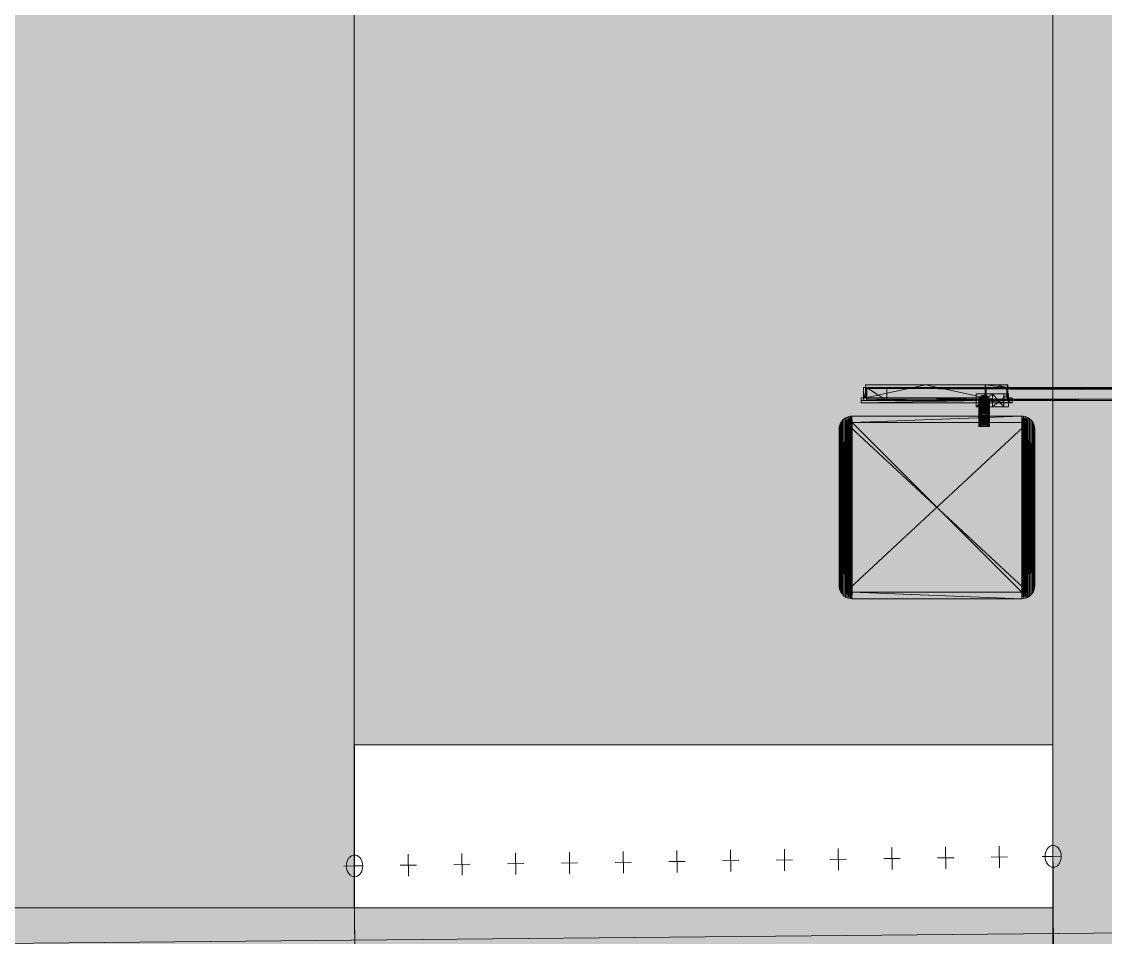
# Model space of a CAD drawing. Header units: millimetres. Extents: x 141848 to 1648660, y -465012 to -151356.
# Drawn here: x 194959 to 196953, y -271618 to -269934 of the extents above; entities that cross this region are included whole.
import ezdxf

# ---------------------------------------------------------------- set-up
doc = ezdxf.new("R2010")
doc.units = ezdxf.units.MM
doc.header["$MEASUREMENT"] = 0
doc.linetypes.add('Points tirets', pattern=[335.138881, 176.388884, -88.194442, 0, -70.555556])
doc.linetypes.add('Wipeout_Contour', pattern=[1000, 0, -1000])
for name, color, linetype in [('Divers - Dessin général', 7, 'Continuous'), ('Sols_ Dalles', 7, 'Continuous'), ('TopoAlt', 7, 'Continuous')]:
    doc.layers.add(name, color=color, linetype=linetype)

# ---------------------------------------------------------------- blocks, each defined once
blk = doc.blocks.new('Dalle_20_2', base_point=(190571.1, -271563.7))
at = {"linetype": 'Continuous', "lineweight": 0, "true_color": 0xbebebe}
blk.add_hatch(color=9, dxfattribs=at).paths.add_polyline_path([(190571.1, -271563.7), (195571.1, -271563.7), (195571.1, -267563.7), (190571.1, -267563.7)])
at = {"color": 7, "linetype": 'Continuous', "lineweight": 5, "flags": 128}
blk.add_lwpolyline([(190571.1, -271563.7), (195571.1, -271563.7), (195571.1, -267563.7), (190571.1, -267563.7)], close=True, dxfattribs=at)
blk = doc.blocks.new('Garde-corps_12_2')
at = {"color": 7, "linetype": 'Continuous', "lineweight": 5}
for p, q in [((195868.1, -271462.3), (195868.7, -271502.3)), ((195967, -271460.9), (195967.5, -271500.9)), ((196065.8, -271459.6), (196066.4, -271499.6)), ((196164.7, -271458.2), (196165.2, -271498.2)), ((196263.5, -271456.9), (196264.1, -271496.9)), ((196362.4, -271455.5), (196362.9, -271495.5)), ((196461.2, -271454.2), (196461.8, -271494.2)), ((196560.1, -271452.8), (196560.6, -271492.8)), ((196658.9, -271451.5), (196659.5, -271491.5)), ((196757.8, -271450.1), (196758.3, -271490.1)), ((195670.4, -271465), (195671, -271505)), ((195769.3, -271463.6), (195769.8, -271503.6)), ((195883.4, -271482.1), (195853.4, -271482.5)), ((195982.2, -271480.7), (195952.2, -271481.1)), ((196081.1, -271479.4), (196051.1, -271479.8)), ((196179.9, -271478), (196149.9, -271478.4)), ((196278.8, -271476.7), (196248.8, -271477.1)), ((196377.6, -271475.3), (196347.6, -271475.7)), ((196476.5, -271474), (196446.5, -271474.4)), ((196575.3, -271472.6), (196545.3, -271473)), ((196674.2, -271471.3), (196644.2, -271471.7)), ((196773.1, -271469.9), (196743.1, -271470.3)), ((195685.7, -271484.8), (195655.7, -271485.2)), ((195784.5, -271483.4), (195754.5, -271483.8))]:
    blk.add_line(p, q, dxfattribs=at)
at = {"color": 7, "linetype": 'Points tirets', "lineweight": 5}
for p, q in [((196836.9, -271469.1), (196871.9, -271468.6)), ((195551.8, -271486.6), (195586.8, -271486.1))]:
    blk.add_line(p, q, dxfattribs=at)
at = {"color": 7, "linetype": 'Continuous', "lineweight": 5, "flags": 128}
for points in [[(196857.2, -271488.8), (196859.8, -271488.4), (196862.3, -271487.5), (196864.6, -271486), (196866.8, -271484), (196868.6, -271481.5), (196870, -271478.6), (196871.1, -271475.4), (196871.7, -271472), (196871.9, -271468.6), (196871.6, -271465.1), (196870.9, -271461.7), (196869.8, -271458.6), (196868.2, -271455.8), (196866.3, -271453.3), (196864.2, -271451.4), (196861.8, -271449.9), (196859.2, -271449), (196856.6, -271448.8), (196854, -271449.1), (196851.5, -271450.1), (196849.2, -271451.6), (196847.1, -271453.6), (196845.2, -271456.1), (196843.8, -271459), (196842.7, -271462.1), (196842.1, -271465.5), (196841.9, -271469), (196842.2, -271472.5), (196842.9, -271475.8), (196844.1, -271479), (196845.6, -271481.8), (196847.5, -271484.2), (196849.6, -271486.2), (196852, -271487.6), (196854.6, -271488.5)], [(195572.1, -271506.3), (195574.7, -271506), (195577.2, -271505.1), (195579.6, -271503.6), (195581.7, -271501.5), (195583.5, -271499), (195585, -271496.2), (195586, -271493), (195586.6, -271489.6), (195586.8, -271486.1), (195586.6, -271482.7), (195585.8, -271479.3), (195584.7, -271476.2), (195583.1, -271473.3), (195581.3, -271470.9), (195579.1, -271468.9), (195576.7, -271467.5), (195574.2, -271466.6), (195571.6, -271466.3), (195569, -271466.7), (195566.4, -271467.6), (195564.1, -271469.1), (195562, -271471.2), (195560.2, -271473.6), (195558.7, -271476.5), (195557.6, -271479.7), (195557, -271483.1), (195556.8, -271486.5), (195557.1, -271490), (195557.8, -271493.4), (195559, -271496.5), (195560.5, -271499.4), (195562.4, -271501.8), (195564.6, -271503.8), (195567, -271505.2), (195569.5, -271506.1)]]:
    blk.add_lwpolyline(points, close=True, dxfattribs=at)
blk = doc.blocks.new('Garde-corps_14_2')
at = {"color": 7, "linetype": 'Continuous', "lineweight": 5}
for p, q in [((195868.1, -271462.3), (195868.7, -271502.3)), ((195967, -271460.9), (195967.5, -271500.9)), ((196065.8, -271459.6), (196066.4, -271499.6)), ((196164.7, -271458.2), (196165.2, -271498.2)), ((196263.5, -271456.9), (196264.1, -271496.9)), ((196362.4, -271455.5), (196362.9, -271495.5)), ((196461.2, -271454.2), (196461.8, -271494.2)), ((196560.1, -271452.8), (196560.6, -271492.8)), ((196658.9, -271451.5), (196659.5, -271491.5)), ((196757.8, -271450.1), (196758.3, -271490.1)), ((195670.4, -271465), (195671, -271505)), ((195769.3, -271463.6), (195769.8, -271503.6)), ((195883.4, -271482.1), (195853.4, -271482.5)), ((195982.2, -271480.7), (195952.2, -271481.1)), ((196081.1, -271479.4), (196051.1, -271479.8)), ((196179.9, -271478), (196149.9, -271478.4)), ((196278.8, -271476.7), (196248.8, -271477.1)), ((196377.6, -271475.3), (196347.6, -271475.7)), ((196476.5, -271474), (196446.5, -271474.4)), ((196575.3, -271472.6), (196545.3, -271473)), ((196674.2, -271471.3), (196644.2, -271471.7)), ((196773.1, -271469.9), (196743.1, -271470.3)), ((195685.7, -271484.8), (195655.7, -271485.2)), ((195784.5, -271483.4), (195754.5, -271483.8))]:
    blk.add_line(p, q, dxfattribs=at)
at = {"color": 7, "linetype": 'Points tirets', "lineweight": 5}
for p, q in [((196836.9, -271469.1), (196871.9, -271468.6)), ((195551.8, -271486.6), (195586.8, -271486.1))]:
    blk.add_line(p, q, dxfattribs=at)
at = {"color": 7, "linetype": 'Continuous', "lineweight": 5, "flags": 128}
for points in [[(196857.2, -271488.8), (196859.8, -271488.4), (196862.3, -271487.5), (196864.6, -271486), (196866.8, -271484), (196868.6, -271481.5), (196870, -271478.6), (196871.1, -271475.4), (196871.7, -271472), (196871.9, -271468.6), (196871.6, -271465.1), (196870.9, -271461.7), (196869.8, -271458.6), (196868.2, -271455.8), (196866.3, -271453.3), (196864.2, -271451.4), (196861.8, -271449.9), (196859.2, -271449), (196856.6, -271448.8), (196854, -271449.1), (196851.5, -271450.1), (196849.2, -271451.6), (196847.1, -271453.6), (196845.2, -271456.1), (196843.8, -271459), (196842.7, -271462.1), (196842.1, -271465.5), (196841.9, -271469), (196842.2, -271472.5), (196842.9, -271475.8), (196844.1, -271479), (196845.6, -271481.8), (196847.5, -271484.2), (196849.6, -271486.2), (196852, -271487.6), (196854.6, -271488.5)], [(195572.1, -271506.3), (195574.7, -271506), (195577.2, -271505.1), (195579.6, -271503.6), (195581.7, -271501.5), (195583.5, -271499), (195585, -271496.2), (195586, -271493), (195586.6, -271489.6), (195586.8, -271486.1), (195586.6, -271482.7), (195585.8, -271479.3), (195584.7, -271476.2), (195583.1, -271473.3), (195581.3, -271470.9), (195579.1, -271468.9), (195576.7, -271467.5), (195574.2, -271466.6), (195571.6, -271466.3), (195569, -271466.7), (195566.4, -271467.6), (195564.1, -271469.1), (195562, -271471.2), (195560.2, -271473.6), (195558.7, -271476.5), (195557.6, -271479.7), (195557, -271483.1), (195556.8, -271486.5), (195557.1, -271490), (195557.8, -271493.4), (195559, -271496.5), (195560.5, -271499.4), (195562.4, -271501.8), (195564.6, -271503.8), (195567, -271505.2), (195569.5, -271506.1)]]:
    blk.add_lwpolyline(points, close=True, dxfattribs=at)

msp = doc.modelspace()

# ---------------------------------------------------------------- hatches: boundary and pattern name
at = {"linetype": 'Continuous', "lineweight": 0, "true_color": 0x6f6f6f}
h = msp.add_hatch(color=8, dxfattribs=at)
h.paths.add_polyline_path([(141848.442, -275935.042), (141848.442, -295062.571), (269220.821, -293826.868), (269220.821, -270902.734), (268763.049, -270902.734), (254213.6, -271040.575), (254213.6, -163437.635), (153156.2, -163437.635), (153156.2, -271040.575), (153182.962, -271040.57), (153183.146, -272000.514, -0.40942736), (149183.681, -275935.042)])
h.paths.add_polyline_path([(158435.584, -260639.953), (155145.584, -260639.953), (155145.584, -248364.953), (155145.584, -243089.974), (155145.584, -242189.974), (158435.584, -242189.974)], flags=0)
h.paths.add_polyline_path([(196775.042, -260810.571), (196775.042, -222495.57), (186955.542, -222495.57), (186955.542, -218295.57), (196754.55, -218295.57), (196754.55, -208495.57), (196754.55, -204495.57), (193355.542, -204495.57), (193355.542, -201780.57), (193355.542, -195161.535), (195576.034, -195161.535), (195576.034, -189810.571), (217850.068, -189810.571), (217850.068, -262266.885), (245610.045, -262266.885), (245610.045, -253395.571), (245626.034, -253395.571), (246426.034, -253395.571), (247826.034, -253395.571), (247826.034, -248005.571), (247826.034, -246605.571), (245626.034, -246605.571), (245610.045, -246605.571), (245610.045, -171995.57), (212806.28, -171995.57), (161503.433, -171995.57), (161503.433, -193810.571), (161503.433, -230015.57), (161503.433, -260810.571)], flags=0)
h.paths.add_polyline_path([(162737.042, -269433.913, -0.09031866), (162858.773, -268727.623, -0.20144873), (163912.639, -267592.74, -0.10421145), (164718.006, -267415.055), (165317.979, -267409.371, -0.10404461), (166125.354, -267571.244, -0.23825546), (167284.257, -268953.318, -0.05518862), (167336.836, -269390.334), (167338.931, -269611.438), (167351.046, -270890.267), (167092.583, -271892.761, -0.26794919), (165370.083, -272909.124), (164770.11, -272914.808, -0.19371746), (163379.252, -272370.185, -0.07056876), (163028.663, -271931.262, -0.1316525), (162751.253, -270933.845)], flags=0)
h.paths.add_polyline_path([(173316.986, -273599.031), (173316.986, -273452.052), (173330.488, -267377.824, -0.3805567), (175316.986, -265609.826), (175394.714, -265609.826), (175394.714, -270609.826), (190394.714, -270609.826), (190394.714, -265609.826), (195356.191, -265609.826, -0.41421356), (196856.191, -267109.826), (196856.191, -273660.699, -0.34550161), (195137.285, -275433.432), (175327.752, -275599.002, -0.4157911)], flags=0)
h.paths.add_polyline_path([(205510.093, -271504.083, -0.13447393), (205230.948, -270484.937), (205230.948, -268984.937, -0.41421356), (207230.948, -266984.937), (207830.948, -266984.937, -0.41421356), (209830.948, -268984.937), (209830.948, -270484.937, -0.12882035), (209574.03, -271465.581, -0.27093629), (207830.948, -272484.937), (207230.948, -272484.937, -0.26498)], flags=0)
h.paths.add_polyline_path([(217862.687, -273329.325), (217869.949, -267730.336, -0.09856151), (218100.718, -266943.721), (218117.681, -266951.545, -0.258849), (219955.479, -265605.827), (219953.141, -265587.294), (220637.569, -265587.294), (220637.569, -265687.294), (220637.569, -270687.294), (250537.569, -270687.294), (250537.569, -265687.294), (252208.004, -265687.294), (254186.294, -265687.294), (254186.294, -267687.294), (254186.294, -271062.255, 0.00134576), (254186.323, -271073.021), (254197.209, -273095.233, -0.41421356), (252208.004, -275105.97), (243484.534, -275105.97, -0.00518896), (243431.438, -275116.103), (235447.992, -275196.191), (220071.012, -275253.24, -0.38655333), (217873.089, -273475.385, -0.02518922)], flags=0)
at = {"linetype": 'Continuous', "lineweight": 0, "true_color": 0x90b349}
msp.add_hatch(color=55, dxfattribs=at).paths.add_polyline_path([(175394.714, -271810.115), (175394.714, -273590.239), (195581.991, -273450.488), (195571.148, -271436.346), (195571.148, -271563.708), (190571.148, -271563.708), (190571.148, -270609.826), (188115.569, -270609.826), (187894.714, -270609.826), (185394.714, -270609.826), (182894.714, -270609.826), (180394.714, -270609.826), (177894.714, -270609.826), (175394.714, -270609.826)])

# ---------------------------------------------------------------- linework, layer by layer
at = {"color": 9, "linetype": 'Continuous', "lineweight": 5}
msp.add_lwpolyline([(173316.986, -273452.052), (173316.986, -273599.031, 0.4157911), (175327.752, -275599.002), (195137.285, -275433.432, 0.34550161), (196856.191, -273660.699), (196856.191, -267109.826, 0.41421356), (195356.191, -265609.826), (190394.714, -265609.826), (190394.714, -270609.826), (175394.714, -270609.826), (175394.714, -265609.826), (175316.986, -265609.826, 0.3805567), (173330.488, -267377.824)], format="xyb", close=True, dxfattribs=at)
at = {"color": 7, "linetype": 'Continuous', "lineweight": 20, "flags": 128}
for points in [[(196507.862, -270630.21), (196513.37, -270606.21)], [(196507.862, -270630.21), (196507.862, -270606.21)], [(196507.862, -270606.21), (196513.37, -270606.21)], [(196511.486, -270601.41), (196621.778, -270601.41), (196732.07, -270601.41)], [(196732.07, -270625.41), (196621.778, -270601.41), (196511.486, -270625.41)], [(196511.486, -270601.41), (196511.486, -270625.41)], [(196513.37, -270606.21), (196551.194, -270606.21)], [(196513.37, -270606.21), (196551.194, -270630.21)], [(196513.37, -270630.21), (196513.37, -270606.21)], [(196513.37, -270606.21), (197033.83, -270606.21)], [(196513.37, -270606.21), (196513.37, -270630.21)], [(196551.194, -270606.21), (196551.194, -270630.21)], [(196732.07, -270601.41), (196752.878, -270601.41), (196773.674, -270601.41)], [(196732.07, -270601.41), (196771.79, -270606.21)], [(196733.966, -270606.21), (196732.07, -270601.41)], [(196732.07, -270601.41), (196732.07, -270625.41)], [(196732.07, -270625.41), (196733.966, -270606.21)], [(196733.966, -270606.21), (196771.79, -270606.21)], [(196733.966, -270606.21), (196733.966, -270630.21)], [(196752.878, -270601.41), (196771.79, -270606.21)], [(196771.79, -270606.21), (196773.674, -270601.41)], [(196771.79, -270606.21), (196773.674, -270625.41)], [(196771.79, -270630.21), (196771.79, -270606.21)], [(196773.674, -270625.41), (196773.674, -270601.41)], [(196503.914, -270625.41), (196503.914, -270630.21), (196503.914, -270635.01)], [(196503.914, -270630.21), (196724.51, -270625.41)], [(196724.51, -270625.41), (196503.914, -270625.41)], [(197040.782, -270608.61), (196514.318, -270608.61)], [(196514.318, -270608.61), (197040.782, -270610.603)], [(196514.318, -270608.61), (196514.318, -270627.81)], [(196745.042, -270618.21), (196715.042, -270618.21)], [(196715.042, -270642.21), (196745.042, -270618.21)], [(196715.042, -270642.21), (196715.042, -270618.21)], [(196720.418, -270630.413), (196720.694, -270628.062), (196721.63, -270625.758), (196723.13, -270623.754), (196725.098, -270622.218), (196727.402, -270621.234), (196729.874, -270620.874), (196732.37, -270621.174), (196734.698, -270622.098), (196736.702, -270623.586), (196738.25, -270625.542), (196739.246, -270627.834), (196739.592, -270630.202)], [(196723.13, -270625.83), (196721.63, -270626.49), (196720.694, -270628.062), (196720.418, -270630.21)], [(196720.458, -270630.691), (196720.694, -270628.734), (196721.63, -270626.49), (196723.13, -270624.546), (196725.098, -270623.046), (196727.402, -270622.086), (196729.874, -270621.738), (196732.37, -270622.026), (196734.698, -270622.926), (196736.702, -270624.378), (196738.25, -270626.286), (196739.246, -270628.506), (196739.551, -270630.542)], [(196720.527, -270631.168), (196720.694, -270629.85), (196721.63, -270627.69), (196723.13, -270625.83), (196725.098, -270624.402), (196727.402, -270623.478), (196729.874, -270623.154), (196732.37, -270623.418), (196734.698, -270624.282), (196736.702, -270625.674), (196738.25, -270627.498), (196739.246, -270629.634), (196739.481, -270631.128)], [(196720.628, -270631.863), (196720.694, -270631.374), (196721.63, -270629.358), (196723.13, -270627.606), (196725.098, -270626.262), (196727.402, -270625.41), (196729.874, -270625.098), (196732.37, -270625.35), (196734.698, -270626.154), (196736.702, -270627.462), (196738.25, -270629.166), (196739.246, -270631.17), (196739.379, -270631.966)], [(196723.13, -270624.546), (196721.63, -270625.758), (196720.694, -270627.846)], [(196721.63, -270625.518), (196720.694, -270627.846)], [(196721.63, -270625.518), (196720.766, -270632.814)], [(196723.13, -270623.514), (196721.63, -270625.518)], [(196723.13, -270623.754), (196721.63, -270625.518)], [(196721.63, -270625.518), (196721.63, -270625.758), (196721.63, -270626.49), (196721.63, -270627.69), (196721.63, -270629.358), (196721.63, -270631.434), (196721.63, -270633.918), (196721.63, -270634.837)], [(196721.63, -270625.518), (196721.75, -270635.118)], [(196723.13, -270623.514), (196721.75, -270635.118)], [(196723.13, -270625.83), (196725.098, -270623.046), (196727.402, -270621.234), (196729.874, -270620.61)], [(196723.13, -270627.606), (196725.098, -270624.402), (196727.402, -270622.086), (196729.874, -270620.874)], [(196723.13, -270624.546), (196725.098, -270622.218), (196727.402, -270620.97)], [(196723.13, -270629.838), (196725.098, -270626.262), (196727.402, -270623.478), (196729.874, -270621.738)], [(196723.13, -270623.754), (196725.098, -270621.954)], [(196723.13, -270623.514), (196725.098, -270621.954)], [(196723.13, -270623.514), (196723.13, -270623.754), (196723.13, -270624.546), (196723.13, -270625.83), (196723.13, -270627.606), (196723.13, -270629.838), (196723.13, -270632.49), (196723.13, -270635.514), (196723.13, -270636.872)], [(196723.13, -270623.514), (196723.298, -270637.086)], [(196725.098, -270621.954), (196723.298, -270637.086)], [(196724.51, -270625.41), (196733.966, -270630.21)], [(196732.07, -270625.41), (196724.51, -270625.41)], [(196724.51, -270625.41), (196724.51, -270630.21), (196724.51, -270635.01)], [(196725.098, -270621.954), (196725.098, -270622.218), (196725.098, -270623.046), (196725.098, -270624.402), (196725.098, -270626.262), (196725.098, -270628.614), (196725.098, -270631.398), (196725.098, -270634.566), (196725.098, -270638.082), (196725.098, -270638.425)], [(196725.098, -270621.954), (196725.314, -270638.586)], [(196725.098, -270628.614), (196727.402, -270625.41), (196729.874, -270623.154)], [(196725.098, -270631.398), (196727.402, -270627.822), (196729.874, -270625.098)], [(196727.402, -270620.97), (196725.314, -270638.586)], [(196727.402, -270620.97), (196727.402, -270621.234), (196727.402, -270622.086), (196727.402, -270623.478), (196727.402, -270625.41), (196727.402, -270627.822), (196727.402, -270630.69), (196727.402, -270633.966), (196727.402, -270637.578), (196727.402, -270639.415)], [(196727.402, -270620.97), (196727.642, -270639.51)], [(196729.874, -270620.61), (196727.642, -270639.51)], [(196729.874, -270620.61), (196732.37, -270620.91), (196732.37, -270621.174), (196732.37, -270622.026), (196732.37, -270623.418), (196732.37, -270625.35), (196732.37, -270627.774), (196732.37, -270630.642), (196732.37, -270633.93), (196732.37, -270637.554), (196732.37, -270639.485)], [(196729.874, -270620.61), (196732.37, -270621.174), (196734.698, -270622.926), (196736.702, -270625.674)], [(196729.874, -270620.61), (196729.874, -270620.874), (196729.874, -270621.738), (196729.874, -270623.154), (196729.874, -270625.098), (196729.874, -270627.534), (196729.874, -270630.438), (196729.874, -270633.75), (196729.874, -270637.398), (196729.874, -270639.779)], [(196729.874, -270620.61), (196730.126, -270639.81)], [(196729.874, -270620.874), (196732.37, -270622.026), (196734.698, -270624.282), (196736.702, -270627.462)], [(196729.874, -270621.738), (196732.37, -270623.418), (196734.698, -270626.154), (196736.702, -270629.706)], [(196729.874, -270623.154), (196732.37, -270625.35), (196734.698, -270628.518), (196736.702, -270632.37)], [(196729.874, -270625.098), (196732.37, -270627.774), (196734.698, -270631.302), (196736.702, -270635.406)], [(196732.37, -270620.91), (196730.126, -270639.81)], [(196732.07, -270625.41), (196733.966, -270630.21)], [(196732.37, -270620.91), (196734.698, -270622.098), (196736.702, -270624.378)], [(196732.37, -270620.91), (196734.698, -270621.834)], [(196732.37, -270620.91), (196732.61, -270639.45)], [(196734.698, -270621.834), (196732.61, -270639.45)], [(196733.966, -270626.095), (196771.79, -270630.21)], [(196734.698, -270638.553), (196734.698, -270638.01), (196734.698, -270634.494), (196734.698, -270631.302), (196734.698, -270628.518), (196734.698, -270626.154), (196734.698, -270624.282), (196734.698, -270622.926), (196734.698, -270622.098), (196734.698, -270621.834)], [(196734.698, -270621.834), (196736.702, -270623.586)], [(196734.698, -270621.834), (196734.902, -270638.466)], [(196736.702, -270623.334), (196734.902, -270638.466)], [(196736.702, -270637.048), (196736.702, -270635.406), (196736.702, -270632.37), (196736.702, -270629.706), (196736.702, -270627.462), (196736.702, -270625.674), (196736.702, -270624.378), (196736.702, -270623.586), (196736.702, -270623.334)], [(196736.702, -270623.334), (196738.25, -270625.302)], [(196736.702, -270623.334), (196736.882, -270636.906)], [(196738.25, -270625.302), (196736.702, -270623.586)], [(196739.246, -270627.606), (196738.25, -270625.542), (196736.702, -270624.378)], [(196739.606, -270630.09), (196739.246, -270627.834), (196738.25, -270626.286), (196736.702, -270625.674)], [(196738.25, -270625.302), (196736.882, -270636.906)], [(196738.25, -270635.078), (196738.25, -270633.762), (196738.25, -270631.266), (196738.25, -270629.166), (196738.25, -270627.498), (196738.25, -270626.286), (196738.25, -270625.542), (196738.25, -270625.302)], [(196738.25, -270625.302), (196739.246, -270627.606)], [(196738.25, -270625.302), (196738.382, -270634.902)], [(196765.958, -270618.21), (196745.042, -270618.21)], [(196765.958, -270618.21), (196745.042, -270618.21)], [(196745.042, -270618.21), (196765.958, -270642.21)], [(196745.042, -270642.21), (196745.042, -270618.21)], [(196745.042, -270642.21), (196775.042, -270618.21)], [(196745.042, -270618.21), (196775.042, -270618.21)], [(196745.042, -270642.21), (196745.042, -270618.21)], [(196765.958, -270642.21), (196765.958, -270618.21)], [(196771.79, -270630.21), (196773.674, -270625.41)], [(196781.234, -270625.41), (196773.674, -270625.41)], [(196773.674, -270625.41), (196781.234, -270630.21)], [(196775.042, -270618.21), (196775.042, -270642.21)], [(196781.234, -270635.01), (196781.234, -270630.21), (196781.234, -270625.41)], [(196724.51, -270630.21), (196503.914, -270630.21)], [(196503.914, -270635.01), (196724.51, -270630.21)], [(196503.914, -270635.01), (196724.51, -270635.01)], [(196507.862, -270630.21), (196513.37, -270630.21)], [(196513.37, -270630.21), (197033.83, -270627.746)], [(196551.194, -270630.21), (196513.37, -270630.21)], [(196513.37, -270630.21), (197033.83, -270630.21)], [(197040.782, -270627.81), (196514.318, -270627.81)], [(196745.042, -270642.21), (196715.042, -270642.21)], [(196720.418, -270630.21), (196720.406, -270630.33)], [(196739.606, -270630.294), (196739.306, -270632.766), (196738.382, -270635.082), (196736.882, -270637.074), (196734.902, -270638.61), (196732.61, -270639.594), (196730.126, -270639.954), (196727.642, -270639.666), (196725.314, -270638.742), (196723.298, -270637.242), (196721.75, -270635.286), (196720.766, -270633.006), (196720.406, -270630.534)], [(196720.406, -270678.21), (196720.406, -270654.21), (196720.406, -270651.09), (196720.406, -270648.03), (196720.406, -270645.078), (196720.406, -270642.27), (196720.406, -270639.678), (196720.406, -270637.326), (196720.406, -270635.262), (196720.406, -270633.534), (196720.406, -270632.154), (196720.406, -270631.146), (196720.406, -270630.534), (196720.406, -270630.33)], [(196720.406, -270630.33), (196720.766, -270632.814)], [(196720.406, -270630.534), (196720.766, -270632.814)], [(196739.606, -270630.906), (196739.306, -270633.318), (196738.382, -270635.574), (196736.882, -270637.518), (196734.902, -270639.018), (196732.61, -270639.978), (196730.126, -270640.326), (196727.642, -270640.038), (196725.314, -270639.138), (196723.298, -270637.686), (196721.75, -270635.778), (196720.766, -270633.546), (196720.406, -270631.146)], [(196720.406, -270631.146), (196720.766, -270633.006), (196721.75, -270635.118)], [(196739.606, -270631.926), (196739.306, -270634.23), (196738.382, -270636.378), (196736.882, -270638.238), (196734.902, -270639.678), (196732.61, -270640.59), (196730.126, -270640.926), (196727.642, -270640.65), (196725.314, -270639.786), (196723.298, -270638.406), (196721.75, -270636.582), (196720.766, -270634.446), (196720.406, -270632.154)], [(196720.406, -270632.154), (196720.766, -270633.546), (196721.75, -270635.286), (196723.298, -270637.086)], [(196720.766, -270632.814), (196720.766, -270633.006), (196720.766, -270633.546), (196720.766, -270634.446), (196720.766, -270635.682), (196720.766, -270637.242), (196720.766, -270639.09), (196720.766, -270641.19), (196720.766, -270643.518), (196720.766, -270646.026), (196720.766, -270648.678), (196720.766, -270651.414), (196720.766, -270654.294), (196720.406, -270678.21)], [(196739.606, -270633.318), (196739.306, -270635.478), (196738.382, -270637.494), (196736.882, -270639.246), (196734.902, -270640.59), (196732.61, -270641.442), (196730.126, -270641.754), (196727.642, -270641.502), (196725.314, -270640.698), (196723.298, -270639.39), (196721.75, -270637.686), (196720.766, -270635.682), (196720.406, -270633.534)], [(196720.406, -270633.534), (196720.766, -270634.446), (196721.75, -270635.778), (196723.298, -270637.242)], [(196739.606, -270635.07), (196739.306, -270637.05), (196738.382, -270638.898), (196736.882, -270640.494), (196734.902, -270641.73), (196732.61, -270642.522), (196730.126, -270642.798), (196727.642, -270642.57), (196725.314, -270641.826), (196723.298, -270640.638), (196721.75, -270639.066), (196720.766, -270637.242), (196720.406, -270635.262)], [(196720.406, -270635.262), (196720.766, -270635.682), (196721.75, -270636.582), (196723.298, -270637.686)], [(196739.606, -270637.158), (196739.306, -270638.922), (196738.382, -270640.566), (196736.882, -270641.994), (196734.902, -270643.086), (196732.61, -270643.794), (196730.126, -270644.046), (196727.642, -270643.83), (196725.314, -270643.17), (196723.298, -270642.114), (196721.75, -270640.722), (196720.766, -270639.09), (196720.406, -270637.326)], [(196720.406, -270637.326), (196720.766, -270637.242), (196721.75, -270637.686), (196723.298, -270638.406)], [(196736.882, -270638.238), (196734.902, -270640.59), (196732.61, -270642.522), (196730.126, -270644.046), (196727.642, -270645.282), (196725.314, -270646.41), (196723.298, -270647.658), (196721.75, -270649.266), (196720.766, -270651.414), (196720.406, -270654.21)], [(196720.406, -270639.678), (196720.766, -270639.09), (196721.75, -270639.066), (196723.298, -270639.39)], [(196739.606, -270639.522), (196739.306, -270641.046), (196738.382, -270642.462), (196736.882, -270643.686), (196734.902, -270644.634), (196732.61, -270645.234), (196730.126, -270645.462), (196727.642, -270645.282), (196725.314, -270644.706), (196723.298, -270643.794), (196721.75, -270642.594), (196720.766, -270641.19), (196720.406, -270639.678)], [(196720.406, -270642.27), (196720.766, -270641.19), (196721.75, -270640.722), (196723.298, -270640.638)], [(196720.406, -270645.078), (196720.766, -270643.518), (196721.75, -270642.594), (196723.298, -270642.114)], [(196739.606, -270642.15), (196739.306, -270643.398), (196738.382, -270644.562), (196736.882, -270645.57), (196734.902, -270646.35), (196732.61, -270646.842), (196730.126, -270647.022), (196727.642, -270646.878), (196725.314, -270646.41), (196723.298, -270645.654), (196721.75, -270644.67), (196720.766, -270643.518), (196720.406, -270642.27)], [(196720.406, -270648.03), (196720.766, -270646.026), (196721.75, -270644.67), (196723.298, -270643.794), (196725.314, -270643.17)], [(196720.406, -270651.09), (196720.766, -270648.678), (196721.75, -270646.914), (196723.298, -270645.654), (196725.314, -270644.706), (196727.642, -270643.83)], [(196739.606, -270644.982), (196739.306, -270645.93), (196738.382, -270646.83), (196736.882, -270647.598), (196734.902, -270648.186), (196732.61, -270648.57), (196730.126, -270648.702), (196727.642, -270648.594), (196725.314, -270648.234), (196723.298, -270647.658), (196721.75, -270646.914), (196720.766, -270646.026), (196720.406, -270645.078)], [(196723.13, -270627.606), (196721.63, -270627.69), (196720.694, -270628.734), (196720.418, -270630.413)], [(196720.694, -270627.846), (196720.418, -270630.21)], [(196720.418, -270630.21), (196720.418, -270630.413)], [(196720.418, -270630.21), (196720.766, -270632.814)], [(196720.473, -270630.792), (196720.694, -270629.85), (196721.63, -270629.358), (196723.13, -270629.838), (196725.098, -270631.398), (196727.402, -270633.966), (196729.874, -270637.398), (196731.257, -270639.646)], [(196720.592, -270631.617), (196720.694, -270631.374), (196721.63, -270631.434), (196723.13, -270632.49), (196725.098, -270634.566), (196727.402, -270637.578), (196728.758, -270639.645)], [(196720.694, -270627.846), (196720.694, -270628.062), (196720.694, -270628.734), (196720.694, -270629.85), (196720.694, -270631.374), (196720.694, -270632.317)], [(196720.694, -270627.846), (196720.766, -270632.814)], [(196720.766, -270632.814), (196721.75, -270635.118)], [(196721.75, -270635.118), (196721.75, -270635.286), (196721.75, -270635.778), (196721.75, -270636.582), (196721.75, -270637.686), (196721.75, -270639.066), (196721.75, -270640.722), (196721.75, -270642.594), (196721.75, -270644.67), (196721.75, -270646.914), (196721.75, -270649.266), (196721.75, -270651.726), (196721.75, -270654.366), (196720.766, -270678.21)], [(196736.882, -270639.246), (196734.902, -270641.73), (196732.61, -270643.794), (196730.126, -270645.462), (196727.642, -270646.878), (196725.314, -270648.234), (196723.298, -270649.782), (196721.75, -270651.726), (196720.766, -270654.294)], [(196720.844, -270632.996), (196721.63, -270631.434), (196723.13, -270629.838), (196725.098, -270628.614), (196727.402, -270627.822), (196729.874, -270627.534), (196732.37, -270627.774), (196734.698, -270628.518), (196736.702, -270629.706), (196738.25, -270631.266), (196739.16, -270632.943)], [(196721.081, -270633.552), (196721.63, -270633.918), (196723.13, -270635.514), (196725.098, -270638.082), (196725.486, -270638.654)], [(196721.406, -270634.312), (196721.63, -270633.918), (196723.13, -270632.49), (196725.098, -270631.398), (196727.402, -270630.69), (196729.874, -270630.438), (196732.37, -270630.642), (196734.698, -270631.302), (196736.702, -270632.37), (196738.25, -270633.762), (196738.604, -270634.342)], [(196721.75, -270635.118), (196723.298, -270637.086)], [(196721.75, -270654.366), (196723.298, -270651.978), (196725.314, -270650.166), (196727.642, -270648.594), (196730.126, -270647.022), (196732.61, -270645.234), (196734.902, -270643.086)], [(196722.479, -270636.045), (196723.13, -270635.514), (196725.098, -270634.566), (196727.402, -270633.966), (196729.874, -270633.75), (196732.37, -270633.93), (196734.698, -270634.494), (196736.702, -270635.406), (196737.526, -270636.045)], [(196730.126, -270640.926), (196727.642, -270640.038), (196725.314, -270638.742), (196723.298, -270637.086)], [(196723.298, -270637.086), (196723.298, -270637.242), (196723.298, -270637.686), (196723.298, -270638.406), (196723.298, -270639.39), (196723.298, -270640.638), (196723.298, -270642.114), (196723.298, -270643.794), (196723.298, -270645.654), (196723.298, -270647.658), (196723.298, -270649.782), (196723.298, -270651.978), (196723.298, -270654.438), (196723.298, -270678.21)], [(196725.314, -270638.586), (196723.298, -270637.086)], [(196730.126, -270641.754), (196727.642, -270640.65), (196725.314, -270639.138), (196723.298, -270637.242)], [(196730.126, -270642.798), (196727.642, -270641.502), (196725.314, -270639.786), (196723.298, -270637.686)], [(196730.126, -270644.046), (196727.642, -270642.57), (196725.314, -270640.698), (196723.298, -270638.406)], [(196727.642, -270643.83), (196725.314, -270641.826), (196723.298, -270639.39)], [(196725.314, -270643.17), (196723.298, -270640.638)], [(196723.298, -270654.438), (196725.314, -270652.17), (196727.642, -270650.418), (196730.126, -270648.702), (196732.61, -270646.842), (196734.902, -270644.634)], [(196724.51, -270630.21), (196733.966, -270630.21), (196771.79, -270630.21), (196781.234, -270630.21)], [(196724.51, -270630.21), (196781.234, -270635.01)], [(196724.51, -270635.01), (196781.234, -270635.01)], [(196724.795, -270638.2), (196725.098, -270638.082), (196727.402, -270637.578), (196729.874, -270637.398), (196732.37, -270637.554), (196734.698, -270638.01), (196735.227, -270638.21)], [(196730.126, -270640.326), (196727.642, -270639.666), (196725.314, -270638.586)], [(196725.314, -270638.586), (196725.314, -270638.742), (196725.314, -270639.138), (196725.314, -270639.786), (196725.314, -270640.698), (196725.314, -270641.826), (196725.314, -270643.17), (196725.314, -270644.706), (196725.314, -270646.41), (196725.314, -270648.234), (196725.314, -270650.166), (196725.314, -270652.17), (196725.314, -270654.486), (196725.314, -270678.21)], [(196727.642, -270639.51), (196725.314, -270638.586)], [(196725.314, -270654.486), (196727.642, -270652.29), (196730.126, -270650.49), (196732.61, -270648.57), (196734.902, -270646.35), (196736.882, -270643.686)], [(196727.402, -270630.69), (196729.874, -270627.534)], [(196727.402, -270630.69), (196729.874, -270633.75), (196732.37, -270637.554), (196733.255, -270639.173)], [(196730.126, -270639.954), (196727.642, -270639.51)], [(196727.642, -270678.21), (196727.642, -270654.51), (196727.642, -270652.29), (196727.642, -270650.418), (196727.642, -270648.594), (196727.642, -270646.878), (196727.642, -270645.282), (196727.642, -270643.83), (196727.642, -270642.57), (196727.642, -270641.502), (196727.642, -270640.65), (196727.642, -270640.038), (196727.642, -270639.666), (196727.642, -270639.51)], [(196730.126, -270639.81), (196727.642, -270639.51)], [(196727.642, -270654.51), (196730.126, -270652.338), (196732.61, -270650.394), (196734.902, -270648.186), (196736.882, -270645.57)], [(196729.874, -270627.534), (196732.37, -270630.642), (196734.698, -270634.494), (196736.113, -270637.511)], [(196729.874, -270630.438), (196732.37, -270633.93), (196734.698, -270638.01), (196734.905, -270638.463)], [(196736.882, -270636.906), (196734.902, -270638.61), (196732.61, -270639.978), (196730.126, -270640.926)], [(196736.882, -270637.074), (196734.902, -270639.018), (196732.61, -270640.59), (196730.126, -270641.754)], [(196736.882, -270637.518), (196734.902, -270639.678), (196732.61, -270641.442), (196730.126, -270642.798)], [(196734.902, -270638.466), (196732.61, -270639.594), (196730.126, -270640.326)], [(196730.126, -270678.21), (196730.126, -270654.522), (196730.126, -270652.338), (196730.126, -270650.49), (196730.126, -270648.702), (196730.126, -270647.022), (196730.126, -270645.462), (196730.126, -270644.046), (196730.126, -270642.798), (196730.126, -270641.754), (196730.126, -270640.926), (196730.126, -270640.326), (196730.126, -270639.954), (196730.126, -270639.81), (196732.61, -270639.45)], [(196732.61, -270639.45), (196730.126, -270639.954)], [(196732.61, -270639.45), (196730.126, -270639.81)], [(196732.61, -270678.21), (196732.61, -270654.51), (196732.61, -270652.29), (196732.61, -270650.394), (196732.61, -270648.57), (196732.61, -270646.842), (196732.61, -270645.234), (196732.61, -270643.794), (196732.61, -270642.522), (196732.61, -270641.442), (196732.61, -270640.59), (196732.61, -270639.978), (196732.61, -270639.594), (196732.61, -270639.45), (196734.902, -270638.466)], [(196734.902, -270638.466), (196732.61, -270639.45)], [(196734.902, -270678.21), (196734.902, -270654.486), (196734.902, -270652.158), (196734.902, -270650.142), (196734.902, -270648.186), (196734.902, -270646.35), (196734.902, -270644.634), (196734.902, -270643.086), (196734.902, -270641.73), (196734.902, -270640.59), (196734.902, -270639.678), (196734.902, -270639.018), (196734.902, -270638.61), (196734.902, -270638.466)], [(196734.902, -270641.73), (196736.882, -270641.994), (196738.382, -270642.462), (196739.306, -270643.398), (196739.606, -270644.982)], [(196734.902, -270643.086), (196736.882, -270643.686), (196738.382, -270644.562), (196739.306, -270645.93), (196739.606, -270647.97)], [(196739.591, -270630.217), (196739.246, -270628.506), (196738.25, -270627.498), (196736.702, -270627.462)], [(196739.537, -270630.662), (196739.246, -270629.634), (196738.25, -270629.166), (196736.702, -270629.706)], [(196739.429, -270631.554), (196739.246, -270631.17), (196738.25, -270631.266), (196736.702, -270632.37)], [(196739.043, -270633.236), (196738.25, -270633.762), (196736.702, -270635.406)], [(196736.882, -270636.906), (196738.382, -270635.082), (196739.306, -270633.318), (196739.606, -270631.926)], [(196736.882, -270637.074), (196738.382, -270635.574), (196739.306, -270634.23), (196739.606, -270633.318)], [(196738.382, -270634.902), (196736.882, -270636.906)], [(196736.882, -270637.518), (196738.382, -270636.378), (196739.306, -270635.478), (196739.606, -270635.07)], [(196736.882, -270678.21), (196736.882, -270654.426), (196736.882, -270651.954), (196736.882, -270649.734), (196736.882, -270647.598), (196736.882, -270645.57), (196736.882, -270643.686), (196736.882, -270641.994), (196736.882, -270640.494), (196736.882, -270639.246), (196736.882, -270638.238), (196736.882, -270637.518), (196736.882, -270637.074), (196736.882, -270636.906)], [(196736.882, -270638.238), (196738.382, -270637.494), (196739.306, -270637.05), (196739.606, -270637.158)], [(196736.882, -270639.246), (196738.382, -270638.898), (196739.306, -270638.922), (196739.606, -270639.522)], [(196736.882, -270640.494), (196738.382, -270640.566), (196739.306, -270641.046), (196739.606, -270642.15)], [(196736.882, -270645.57), (196738.382, -270646.83), (196739.306, -270648.618), (196739.606, -270651.066)], [(196739.246, -270627.606), (196738.382, -270634.902)], [(196738.382, -270634.902), (196739.306, -270632.766), (196739.606, -270630.906)], [(196739.306, -270632.574), (196738.382, -270634.902)], [(196739.306, -270678.21), (196738.382, -270654.366), (196738.382, -270651.69), (196738.382, -270649.218), (196738.382, -270646.83), (196738.382, -270644.562), (196738.382, -270642.462), (196738.382, -270640.566), (196738.382, -270638.898), (196738.382, -270637.494), (196738.382, -270636.378), (196738.382, -270635.574), (196738.382, -270635.082), (196738.382, -270634.902)], [(196739.246, -270632.725), (196739.246, -270631.17), (196739.246, -270629.634), (196739.246, -270628.506), (196739.246, -270627.834), (196739.246, -270627.606)], [(196739.246, -270627.606), (196739.306, -270632.574)], [(196739.246, -270627.606), (196739.606, -270630.09)], [(196739.606, -270630.09), (196739.306, -270632.574)], [(196739.306, -270632.574), (196739.606, -270630.294)], [(196739.606, -270678.21), (196739.306, -270654.294), (196739.306, -270651.39), (196739.306, -270648.618), (196739.306, -270645.93), (196739.306, -270643.398), (196739.306, -270641.046), (196739.306, -270638.922), (196739.306, -270637.05), (196739.306, -270635.478), (196739.306, -270634.23), (196739.306, -270633.318), (196739.306, -270632.766), (196739.306, -270632.574)], [(196739.606, -270678.21), (196739.606, -270654.21), (196739.606, -270651.066), (196739.606, -270647.97), (196739.606, -270644.982), (196739.606, -270642.15), (196739.606, -270639.522), (196739.606, -270637.158), (196739.606, -270635.07), (196739.606, -270633.318), (196739.606, -270631.926), (196739.606, -270630.906), (196739.606, -270630.294), (196739.606, -270630.09)], [(196765.958, -270642.21), (196745.042, -270642.21)], [(196775.042, -270642.21), (196745.042, -270642.21)], [(196771.79, -270630.21), (196781.234, -270635.01)], [(196822.862, -270679.878), (196823.042, -270682.614), (196823.042, -270971.406), (196822.862, -270974.142), (196822.25, -270977.226), (196821.23, -270980.202), (196819.85, -270983.022), (196818.098, -270985.638), (196816.022, -270988.002), (196813.67, -270990.078), (196811.054, -270991.818), (196808.234, -270993.21), (196805.258, -270994.218), (196802.174, -270994.83), (196799.426, -270995.01), (196486.646, -270995.01), (196483.898, -270994.83), (196480.814, -270994.218), (196477.838, -270993.21), (196475.03, -270991.818), (196472.414, -270990.078), (196470.05, -270988.002), (196467.974, -270985.638), (196466.234, -270983.022), (196464.842, -270980.202), (196463.834, -270977.226), (196463.222, -270974.142), (196463.042, -270971.406), (196463.042, -270682.614), (196463.222, -270679.878), (196463.834, -270676.794), (196464.842, -270673.818), (196466.234, -270670.998), (196467.974, -270668.382), (196470.05, -270666.018), (196472.414, -270663.954), (196475.03, -270662.202), (196477.838, -270660.81), (196480.814, -270659.802), (196483.898, -270659.19), (196486.646, -270659.01), (196799.426, -270659.01), (196802.174, -270659.19), (196805.258, -270659.802), (196808.234, -270660.81), (196811.054, -270662.202), (196813.67, -270663.954), (196816.022, -270666.018), (196818.098, -270668.382), (196819.85, -270670.998), (196821.23, -270673.818), (196822.25, -270676.794), (196822.862, -270679.878), (196823.042, -270971.406)], [(196467.974, -270985.638), (196470.05, -270666.018)], [(196472.414, -270990.078), (196470.05, -270666.018)], [(196470.05, -270988.002), (196470.05, -270666.018)], [(196475.03, -270991.818), (196472.414, -270663.954)], [(196472.414, -270990.078), (196472.414, -270663.954)], [(196475.03, -270662.202), (196475.042, -270683.01), (196475.042, -270971.01), (196475.138, -270972.582), (196475.45, -270974.118), (196475.954, -270975.606), (196476.65, -270977.01), (196477.514, -270978.318), (196478.558, -270979.494), (196479.734, -270980.526), (196481.042, -270981.402), (196482.446, -270982.098), (196483.934, -270982.602), (196485.47, -270982.914), (196487.042, -270983.01), (196799.042, -270983.01), (196800.602, -270982.914), (196802.15, -270982.602), (196803.626, -270982.098), (196805.042, -270981.402), (196806.338, -270980.526), (196807.526, -270979.494), (196808.558, -270978.318), (196809.434, -270977.01), (196810.13, -270975.606), (196810.634, -270974.118), (196810.934, -270972.582)], [(196475.138, -270681.45), (196475.03, -270662.202)], [(196475.138, -270681.45), (196477.838, -270660.81)], [(196475.45, -270679.902), (196477.838, -270660.81)], [(196475.954, -270678.414), (196477.838, -270660.81)], [(196476.65, -270677.01), (196477.838, -270660.81)], [(196477.514, -270675.702), (196477.838, -270660.81)], [(196478.558, -270674.526), (196477.838, -270660.81)], [(196478.558, -270674.526), (196480.814, -270659.802)], [(196479.734, -270673.494), (196480.814, -270659.802)], [(196481.042, -270672.618), (196480.814, -270659.802)], [(196481.042, -270672.618), (196483.898, -270659.19)], [(196482.446, -270671.922), (196483.898, -270659.19)], [(196483.934, -270671.418), (196483.898, -270659.19)], [(196483.934, -270671.418), (196486.646, -270659.01)], [(196485.47, -270671.118), (196486.646, -270659.01)], [(196487.042, -270671.01), (196486.646, -270659.01)], [(196487.042, -270671.01), (196799.426, -270659.01)], [(196739.606, -270647.97), (196739.306, -270648.618), (196738.382, -270649.218), (196736.882, -270649.734), (196734.902, -270650.142), (196732.61, -270650.394), (196730.126, -270650.49), (196727.642, -270650.418), (196725.314, -270650.166), (196723.298, -270649.782), (196721.75, -270649.266), (196720.766, -270648.678), (196720.406, -270648.03)], [(196739.606, -270651.066), (196739.306, -270651.39), (196738.382, -270651.69), (196736.882, -270651.954), (196734.902, -270652.158), (196732.61, -270652.29), (196730.126, -270652.338), (196727.642, -270652.29), (196725.314, -270652.17), (196723.298, -270651.978), (196721.75, -270651.726), (196720.766, -270651.414), (196720.406, -270651.09)], [(196739.606, -270654.21), (196739.306, -270654.294), (196738.382, -270654.366), (196736.882, -270654.426), (196734.902, -270654.486), (196732.61, -270654.51), (196730.126, -270654.522), (196727.642, -270654.51), (196725.314, -270654.486), (196723.298, -270654.438), (196721.75, -270654.366), (196720.766, -270654.294), (196720.406, -270654.21)], [(196720.766, -270654.294), (196720.766, -270678.21)], [(196721.75, -270654.366), (196721.75, -270678.21)], [(196721.75, -270678.21), (196723.298, -270654.438)], [(196723.298, -270678.21), (196725.314, -270654.486)], [(196725.314, -270678.21), (196727.642, -270654.51)], [(196727.642, -270678.21), (196730.126, -270654.522)], [(196730.006, -270651.078), (196730.006, -270654.21)], [(196730.126, -270654.522), (196732.61, -270652.29), (196734.902, -270650.142), (196736.882, -270647.598)], [(196730.126, -270678.21), (196732.61, -270654.51)], [(196732.61, -270654.51), (196734.902, -270652.158), (196736.882, -270649.734)], [(196732.61, -270678.21), (196734.902, -270654.486)], [(196734.902, -270654.486), (196736.882, -270651.954)], [(196734.902, -270678.21), (196736.882, -270654.426)], [(196736.882, -270647.598), (196738.382, -270649.218), (196739.306, -270651.39), (196739.606, -270654.21)], [(196736.882, -270649.734), (196738.382, -270651.69), (196739.306, -270654.294)], [(196736.882, -270651.954), (196738.382, -270654.366)], [(196736.882, -270654.426), (196738.382, -270678.21)], [(196738.382, -270678.21), (196738.382, -270654.366)], [(196739.306, -270678.21), (196739.306, -270654.294)], [(196799.042, -270671.01), (196799.426, -270659.01)], [(196800.602, -270671.118), (196799.426, -270659.01)], [(196800.602, -270671.118), (196802.174, -270659.19)], [(196802.15, -270671.418), (196802.174, -270659.19)], [(196803.626, -270671.922), (196802.174, -270659.19)], [(196803.626, -270671.922), (196805.258, -270659.802)], [(196805.042, -270672.618), (196805.258, -270659.802)], [(196806.338, -270673.494), (196805.258, -270659.802)], [(196806.338, -270673.494), (196808.234, -270660.81)], [(196807.526, -270674.526), (196808.234, -270660.81)], [(196808.558, -270675.702), (196808.234, -270660.81)], [(196808.558, -270675.702), (196811.054, -270662.202)], [(196809.434, -270677.01), (196811.054, -270662.202)], [(196810.634, -270679.902), (196810.13, -270678.414), (196811.054, -270662.202)], [(196811.054, -270991.818), (196811.042, -270971.01), (196811.042, -270683.01), (196810.934, -270681.45), (196810.634, -270679.902), (196811.054, -270662.202)], [(196810.934, -270681.45), (196811.054, -270662.202)], [(196811.042, -270683.01), (196811.054, -270662.202)], [(196813.67, -270990.078), (196811.054, -270662.202)], [(196813.67, -270990.078), (196813.67, -270663.954)], [(196813.67, -270990.078), (196816.022, -270666.018)], [(196816.022, -270988.002), (196816.022, -270666.018)], [(196463.042, -270971.406), (196463.222, -270679.878)], [(196463.222, -270974.142), (196463.834, -270676.794)], [(196463.222, -270974.142), (196463.222, -270679.878)], [(196463.834, -270977.226), (196464.842, -270673.818)], [(196463.834, -270977.226), (196463.834, -270676.794)], [(196464.842, -270980.202), (196466.234, -270670.998)], [(196464.842, -270980.202), (196464.842, -270673.818)], [(196467.974, -270985.638), (196466.234, -270670.998)], [(196466.234, -270983.022), (196466.234, -270670.998)], [(196467.974, -270985.638), (196467.974, -270668.382)], [(196811.042, -270671.01), (196475.042, -270983.01)], [(196475.042, -270671.01), (196475.042, -270983.01)], [(196811.042, -270671.01), (196475.042, -270671.01)], [(196475.042, -270671.01), (196475.042, -270983.01)], [(196811.042, -270671.01), (196475.042, -270671.01)], [(196811.042, -270671.01), (196475.042, -270671.01)], [(196811.042, -270983.01), (196475.042, -270671.01)], [(196475.042, -270983.01), (196475.042, -270671.01)], [(196810.13, -270678.414), (196809.434, -270677.01), (196808.558, -270675.702), (196807.526, -270674.526), (196806.338, -270673.494), (196805.042, -270672.618), (196803.626, -270671.922), (196802.15, -270671.418), (196800.602, -270671.118), (196799.042, -270671.01), (196487.042, -270671.01), (196485.47, -270671.118), (196483.934, -270671.418), (196482.446, -270671.922), (196481.042, -270672.618), (196479.734, -270673.494), (196478.558, -270674.526), (196477.514, -270675.702), (196476.65, -270677.01), (196475.954, -270678.414), (196475.45, -270679.902), (196475.138, -270681.45), (196475.042, -270683.01)], [(196475.042, -270971.01), (196475.042, -270683.01), (196475.138, -270681.45)], [(196475.138, -270972.582), (196475.45, -270679.902)], [(196475.138, -270972.582), (196475.138, -270681.45)], [(196475.45, -270974.118), (196475.954, -270678.414)], [(196475.45, -270974.118), (196475.45, -270679.902)], [(196475.954, -270975.606), (196476.65, -270677.01)], [(196475.954, -270975.606), (196475.954, -270678.414)], [(196476.65, -270977.01), (196477.514, -270675.702)], [(196476.65, -270977.01), (196476.65, -270677.01)], [(196477.514, -270978.318), (196478.558, -270674.526)], [(196477.514, -270978.318), (196477.514, -270675.702)], [(196478.558, -270979.494), (196479.734, -270673.494)], [(196478.558, -270979.494), (196478.558, -270674.526)], [(196479.734, -270980.526), (196481.042, -270672.618)], [(196479.734, -270980.526), (196479.734, -270673.494)], [(196481.042, -270981.402), (196482.446, -270671.922)], [(196481.042, -270981.402), (196481.042, -270672.618)], [(196482.446, -270982.098), (196483.934, -270671.418)], [(196482.446, -270982.098), (196482.446, -270671.922)], [(196483.934, -270982.602), (196485.47, -270671.118)], [(196483.934, -270982.602), (196483.934, -270671.418)], [(196485.47, -270982.914), (196487.042, -270671.01)], [(196485.47, -270982.914), (196485.47, -270671.118)], [(196799.042, -270983.01), (196487.042, -270671.01)], [(196487.042, -270983.01), (196487.042, -270671.01)], [(196739.606, -270678.21), (196739.306, -270678.21), (196738.382, -270678.21), (196736.882, -270678.21), (196734.902, -270678.21), (196732.61, -270678.21), (196730.126, -270678.21), (196727.642, -270678.21), (196725.314, -270678.21), (196723.298, -270678.21), (196721.75, -270678.21), (196720.766, -270678.21), (196720.406, -270678.21)], [(196739.606, -270678.21), (196739.306, -270678.21), (196738.382, -270678.21), (196736.882, -270678.21), (196734.902, -270678.21), (196732.61, -270678.21), (196730.126, -270678.21), (196727.642, -270678.21), (196725.314, -270678.21), (196723.298, -270678.21), (196721.75, -270678.21), (196720.766, -270678.21), (196720.406, -270678.21)], [(196799.042, -270983.01), (196799.042, -270671.01)], [(196799.042, -270983.01), (196800.602, -270671.118)], [(196800.602, -270982.914), (196800.602, -270671.118)], [(196800.602, -270982.914), (196802.15, -270671.418)], [(196802.15, -270982.602), (196802.15, -270671.418)], [(196802.15, -270982.602), (196803.626, -270671.922)], [(196803.626, -270982.098), (196803.626, -270671.922)], [(196803.626, -270982.098), (196805.042, -270672.618)], [(196805.042, -270981.402), (196805.042, -270672.618)], [(196805.042, -270981.402), (196806.338, -270673.494)], [(196806.338, -270980.526), (196806.338, -270673.494)], [(196806.338, -270980.526), (196807.526, -270674.526)], [(196807.526, -270979.494), (196807.526, -270674.526)], [(196807.526, -270979.494), (196808.558, -270675.702)], [(196808.558, -270978.318), (196808.558, -270675.702)], [(196808.558, -270978.318), (196809.434, -270677.01)], [(196809.434, -270977.01), (196809.434, -270677.01)], [(196809.434, -270977.01), (196810.13, -270678.414)], [(196810.13, -270975.606), (196810.13, -270678.414)], [(196810.13, -270975.606), (196810.634, -270679.902)], [(196810.634, -270974.118), (196810.634, -270679.902)], [(196810.634, -270974.118), (196810.934, -270681.45)], [(196810.934, -270972.582), (196810.934, -270681.45)], [(196811.042, -270683.01), (196811.042, -270971.01), (196810.934, -270972.582)], [(196811.042, -270671.01), (196811.042, -270983.01)], [(196811.042, -270983.01), (196811.042, -270671.01)], [(196811.042, -270671.01), (196811.042, -270983.01)], [(196816.022, -270988.002), (196818.098, -270668.382)], [(196819.85, -270983.022), (196818.098, -270668.382)], [(196818.098, -270985.638), (196818.098, -270668.382)], [(196819.85, -270983.022), (196819.85, -270670.998)], [(196819.85, -270983.022), (196821.23, -270673.818)], [(196821.23, -270980.202), (196821.23, -270673.818)], [(196821.23, -270980.202), (196822.25, -270676.794)], [(196822.25, -270977.226), (196822.25, -270676.794)], [(196822.25, -270977.226), (196822.862, -270679.878)], [(196822.862, -270974.142), (196822.862, -270679.878)], [(196475.042, -270971.01), (196475.03, -270991.818)], [(196475.138, -270972.582), (196475.03, -270991.818)], [(196475.042, -270983.01), (196811.042, -270983.01)], [(196475.042, -270983.01), (196811.042, -270983.01)], [(196811.042, -270983.01), (196475.042, -270983.01)], [(196477.838, -270993.21), (196475.138, -270972.582)], [(196477.838, -270993.21), (196475.45, -270974.118)], [(196477.838, -270993.21), (196475.954, -270975.606)], [(196477.838, -270993.21), (196476.65, -270977.01)], [(196477.838, -270993.21), (196477.514, -270978.318)], [(196477.838, -270993.21), (196478.558, -270979.494)], [(196480.814, -270994.218), (196478.558, -270979.494)], [(196480.814, -270994.218), (196479.734, -270980.526)], [(196480.814, -270994.218), (196481.042, -270981.402)], [(196483.898, -270994.83), (196481.042, -270981.402)], [(196483.898, -270994.83), (196482.446, -270982.098)], [(196483.898, -270994.83), (196483.934, -270982.602)], [(196486.646, -270995.01), (196483.934, -270982.602)], [(196486.646, -270995.01), (196485.47, -270982.914)], [(196486.646, -270995.01), (196487.042, -270983.01)], [(196799.426, -270995.01), (196487.042, -270983.01)], [(196799.426, -270995.01), (196799.042, -270983.01)], [(196799.426, -270995.01), (196800.602, -270982.914)], [(196802.174, -270994.83), (196800.602, -270982.914)], [(196802.174, -270994.83), (196802.15, -270982.602)], [(196802.174, -270994.83), (196803.626, -270982.098)], [(196805.258, -270994.218), (196803.626, -270982.098)], [(196805.258, -270994.218), (196805.042, -270981.402)], [(196805.258, -270994.218), (196806.338, -270980.526)], [(196808.234, -270993.21), (196806.338, -270980.526)], [(196808.234, -270993.21), (196807.526, -270979.494)], [(196808.234, -270993.21), (196808.558, -270978.318)], [(196811.054, -270991.818), (196808.558, -270978.318)], [(196811.054, -270991.818), (196809.434, -270977.01)], [(196811.054, -270991.818), (196810.13, -270975.606)], [(196811.054, -270991.818), (196810.634, -270974.118)], [(196811.054, -270991.818), (196810.934, -270972.582), (196811.042, -270971.01)]]:
    msp.add_lwpolyline(points, dxfattribs=at)
at = {"color": 7, "linetype": 'Continuous', "lineweight": 5}
msp.add_lwpolyline([(175394.714, -271810.115), (175394.714, -273590.239), (195581.991, -273450.488), (195571.148, -271436.346), (195571.148, -271563.708), (190571.148, -271563.708), (190571.148, -270609.826), (188115.569, -270609.826), (187894.714, -270609.826), (185394.714, -270609.826), (182894.714, -270609.826), (180394.714, -270609.826), (177894.714, -270609.826), (175394.714, -270609.826)], close=True, dxfattribs=at)
at = {"color": 7, "linetype": 'Continuous', "lineweight": 20, "flags": 128}
for points in [[(196739.606, -270630.09), (196739.246, -270627.606), (196738.25, -270625.302), (196736.702, -270623.334), (196734.698, -270621.834), (196732.37, -270620.91), (196729.874, -270620.61), (196727.402, -270620.97), (196725.098, -270621.954), (196723.13, -270623.514), (196721.63, -270625.518), (196720.694, -270627.846), (196720.418, -270630.21), (196720.406, -270630.33), (196720.766, -270632.814), (196721.75, -270635.118), (196723.298, -270637.086), (196725.314, -270638.586), (196727.642, -270639.51), (196730.126, -270639.81), (196732.61, -270639.45), (196734.902, -270638.466), (196736.882, -270636.906), (196738.382, -270634.902), (196739.306, -270632.574)], [(196736.702, -270623.334), (196734.698, -270621.834), (196732.37, -270620.91), (196729.874, -270620.61), (196727.402, -270620.97), (196725.098, -270621.954), (196723.13, -270623.514), (196721.63, -270625.518), (196720.694, -270627.846), (196720.418, -270630.21), (196720.406, -270630.33), (196720.766, -270632.814), (196721.75, -270635.118), (196723.298, -270637.086), (196725.314, -270638.586), (196727.642, -270639.51), (196730.126, -270639.81), (196732.61, -270639.45), (196734.902, -270638.466), (196736.882, -270636.906), (196738.382, -270634.902), (196739.306, -270632.574), (196739.606, -270630.09), (196739.246, -270627.606), (196738.25, -270625.302)], [(196810.13, -270678.414), (196810.634, -270679.902), (196810.934, -270681.45), (196811.042, -270683.01), (196810.934, -270972.582), (196810.634, -270974.118), (196810.13, -270975.606), (196809.434, -270977.01), (196808.558, -270978.318), (196807.526, -270979.494), (196806.338, -270980.526), (196805.042, -270981.402), (196803.626, -270982.098), (196802.15, -270982.602), (196800.602, -270982.914), (196799.042, -270983.01), (196487.042, -270983.01), (196485.47, -270982.914), (196483.934, -270982.602), (196482.446, -270982.098), (196481.042, -270981.402), (196479.734, -270980.526), (196478.558, -270979.494), (196477.514, -270978.318), (196476.65, -270977.01), (196475.954, -270975.606), (196475.45, -270974.118), (196475.138, -270972.582), (196475.042, -270971.01), (196475.138, -270681.45), (196475.45, -270679.902), (196475.954, -270678.414), (196476.65, -270677.01), (196477.514, -270675.702), (196478.558, -270674.526), (196479.734, -270673.494), (196481.042, -270672.618), (196482.446, -270671.922), (196483.934, -270671.418), (196485.47, -270671.118), (196487.042, -270671.01), (196799.042, -270671.01), (196800.602, -270671.118), (196802.15, -270671.418), (196803.626, -270671.922), (196805.042, -270672.618), (196806.338, -270673.494), (196807.526, -270674.526), (196808.558, -270675.702), (196809.434, -270677.01)]]:
    msp.add_lwpolyline(points, close=True, dxfattribs=at)
at = {"color": 212, "linetype": 'Continuous', "lineweight": 5, "true_color": 0xcb00cc, "flags": 128}
msp.add_lwpolyline([(196475.096, -270971.901), (196475.138, -270972.582), (196475.315, -270973.452), (196475.45, -270974.118), (196475.736, -270974.961), (196475.954, -270975.606), (196476.348, -270976.401), (196476.65, -270977.01), (196477.14, -270977.751), (196477.514, -270978.318), (196478.106, -270978.984), (196478.558, -270979.494), (196479.068, -270979.941), (196479.734, -270980.526), (196480.301, -270980.905), (196481.042, -270981.402), (196481.65, -270981.703), (196482.446, -270982.098), (196483.091, -270982.316), (196483.934, -270982.602), (196484.6, -270982.737), (196485.47, -270982.914), (196486.151, -270982.955), (196487.042, -270983.01), (196622.242, -270983.01), (196799.042, -270983.01), (196799.718, -270982.968), (196800.602, -270982.914), (196801.273, -270982.779), (196802.15, -270982.602), (196802.79, -270982.383), (196803.626, -270982.098), (196804.24, -270981.796), (196805.042, -270981.402), (196805.604, -270981.022), (196806.338, -270980.526), (196806.853, -270980.079), (196807.526, -270979.494), (196808.111, -270978.827), (196808.558, -270978.318), (196809.054, -270977.577), (196809.434, -270977.01), (196809.828, -270976.214), (196810.13, -270975.606), (196810.416, -270974.763), (196810.634, -270974.118), (196810.804, -270973.247), (196810.934, -270972.582), (196810.995, -270971.691), (196811.042, -270971.01), (196811.042, -270807.81), (196811.042, -270683.01), (196810.981, -270682.126), (196810.934, -270681.45), (196810.764, -270680.573), (196810.634, -270679.902), (196810.348, -270679.059), (196810.13, -270678.414), (196809.736, -270677.618), (196809.434, -270677.01), (196808.938, -270676.269), (196808.558, -270675.702), (196807.973, -270675.035), (196807.526, -270674.526), (196807.011, -270674.079), (196806.338, -270673.494), (196805.776, -270673.114), (196805.042, -270672.618), (196804.428, -270672.316), (196803.626, -270671.922), (196802.986, -270671.703), (196802.15, -270671.418), (196801.479, -270671.288), (196800.602, -270671.118), (196799.926, -270671.071), (196799.042, -270671.01), (196663.842, -270671.01), (196487.042, -270671.01), (196486.361, -270671.057), (196485.47, -270671.118), (196484.804, -270671.248), (196483.934, -270671.418), (196483.289, -270671.636), (196482.446, -270671.922), (196481.838, -270672.223), (196481.042, -270672.618), (196480.475, -270672.997), (196479.734, -270673.494), (196479.224, -270673.941), (196478.558, -270674.526), (196477.966, -270675.192), (196477.514, -270675.702), (196477.024, -270676.443), (196476.65, -270677.01), (196476.256, -270677.805), (196475.954, -270678.414), (196475.668, -270679.257), (196475.45, -270679.902), (196475.273, -270680.779), (196475.138, -270681.45), (196475.084, -270682.334), (196475.042, -270683.01), (196475.042, -270846.21), (196475.042, -270971.01)], close=True, dxfattribs=at)

# ---------------------------------------------------------------- block references
at = {"color": 7, "linetype": 'Continuous', "lineweight": 5}
msp.add_blockref('Dalle_20_2', (190571.148, -271563.708), dxfattribs=at)

# ---------------------------------------------------------------- next in the draw order: wipeouts: each hides what was drawn before it
at = {"color": 254, "linetype": 'Wipeout_Contour', "lineweight": 0, "ltscale": 1339645.469975257}
msp.add_wipeout([(195571.834, -271563.708), (196856.22, -271563.708), (196856.22, -271263.708), (195571.834, -271263.708)], dxfattribs=at).dxf.layer = 'TopoAlt'

# ---------------------------------------------------------------- next in the draw order: hatches: boundary and pattern name
at = {"layer": 'Sols_ Dalles', "linetype": 'Continuous', "lineweight": 0, "true_color": 0x2e271c}
for points in [[(173316.986, -273599.031, 0.4157911), (175327.752, -275599.002), (194877.901, -275451.732, 0.41421356), (196867.106, -273440.995), (196856.22, -271418.783), (196856.22, -271563.708), (195571.834, -271563.708), (195581.991, -273450.488), (175394.714, -273590.232), (175394.714, -271810.115), (175394.714, -271796.274), (174332.384, -271810.115), (174328.476, -271510.141), (175394.714, -271496.248), (175394.714, -270609.826), (175394.714, -265609.826), (175316.986, -265609.826, 0.41421356), (173316.986, -267609.826)], [(190394.714, -270609.826), (190571.148, -270609.826), (190571.148, -267596.842), (190571.148, -267563.708), (195571.148, -267563.708), (195571.148, -271263.708), (196856.191, -271263.708), (196856.191, -267609.826), (196856.191, -267109.826, 0.41421356), (195356.191, -265609.826), (190394.714, -265609.826)]]:
    msp.add_hatch(color=250, dxfattribs=at).paths.add_polyline_path(points)

# ---------------------------------------------------------------- next in the draw order: linework, layer by layer
at = {"layer": 'Divers - Dessin général', "color": 14, "linetype": 'Continuous', "lineweight": 5, "true_color": 0x990000}
msp.add_lwpolyline([(254205.676, -163437.635), (254186.294, -271067.638), (152856.388, -272027.634), (152839.018, -197317.635), (152835.676, -163437.635)], close=True, dxfattribs=at)
at = {"layer": 'Sols_ Dalles', "color": 7, "linetype": 'Continuous', "lineweight": 5, "flags": 128}
for points in [[(173316.986, -273599.031, 0.4157911), (175327.752, -275599.002), (194877.901, -275451.732, 0.41421356), (196867.106, -273440.995), (196856.22, -271418.783), (196856.22, -271563.708), (195571.834, -271563.708), (195581.991, -273450.488), (175394.714, -273590.232), (175394.714, -271810.115), (175394.714, -271796.274), (174332.384, -271810.115), (174328.476, -271510.141), (175394.714, -271496.248), (175394.714, -270609.826), (175394.714, -265609.826), (175316.986, -265609.826, 0.41421356), (173316.986, -267609.826)], [(190394.714, -270609.826), (190571.148, -270609.826), (190571.148, -267596.842), (190571.148, -267563.708), (195571.148, -267563.708), (195571.148, -271263.708), (196856.191, -271263.708), (196856.191, -267609.826), (196856.191, -267109.826, 0.41421356), (195356.191, -265609.826), (190394.714, -265609.826)]]:
    msp.add_lwpolyline(points, format="xyb", close=True, dxfattribs=at)
at = {"layer": 'TopoAlt', "color": 190, "linetype": 'Continuous', "lineweight": 5, "true_color": 0x8002ff}
for points in [[(196856.22, -271263.708), (195571.148, -271263.708)], [(195571.148, -271263.708), (195571.148, -271563.708)], [(196856.22, -271563.708), (196856.22, -271263.708)], [(195571.148, -271563.708), (196856.22, -271563.708)]]:
    msp.add_lwpolyline(points, dxfattribs=at)

# ---------------------------------------------------------------- next in the draw order: block references
at = {"color": 7, "linetype": 'Continuous', "lineweight": 5}
for name in ['Garde-corps_12_2', 'Garde-corps_14_2']:
    msp.add_blockref(name, (0, 0), dxfattribs=at)

doc.saveas('drawing.dxf')
